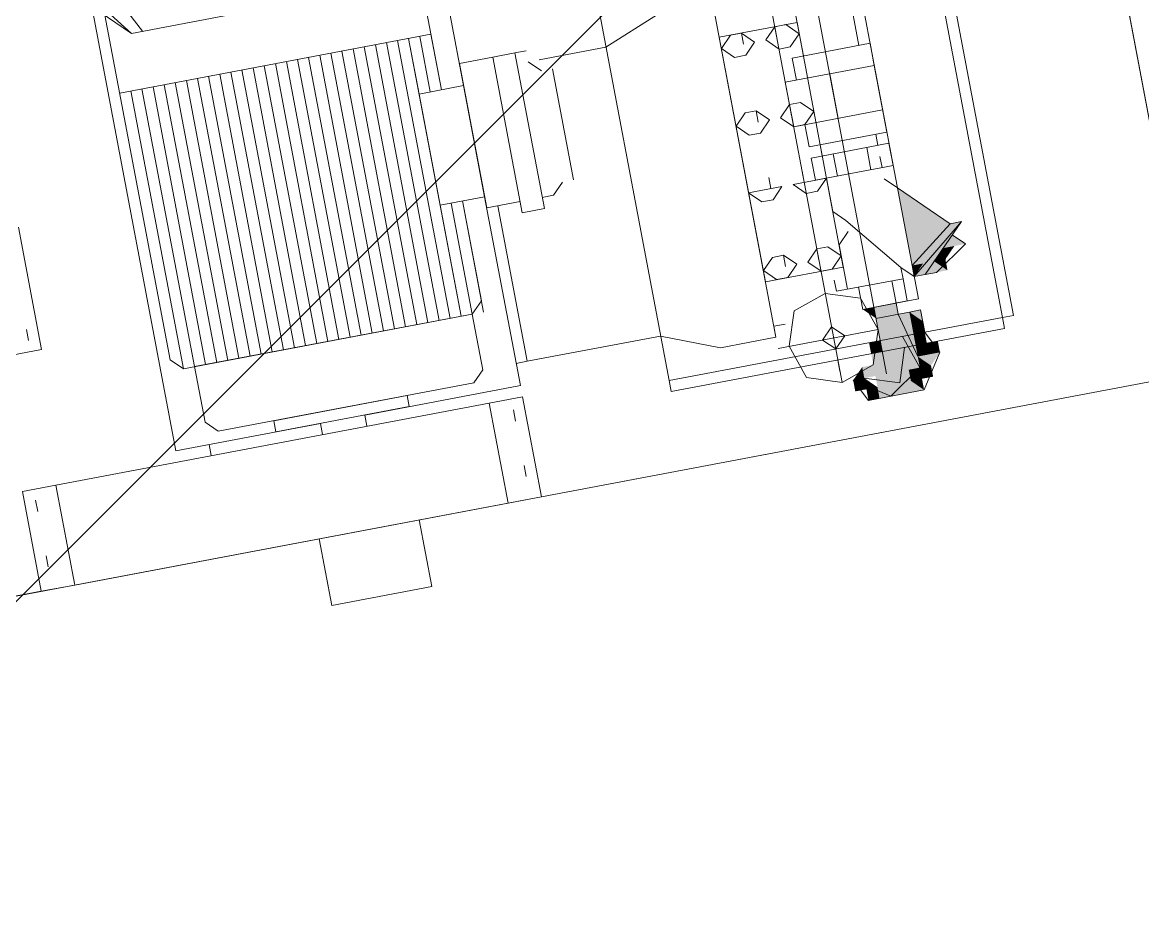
# Model space of a CAD drawing. Extents: x 407440 to 411585, y 6041728 to 6045069.
# Drawn here: x 410349.38 to 410355.07, y 6044227.86 to 6044232.43 of the extents above; entities that cross this region are included whole.
import ezdxf

# ---------------------------------------------------------------- set-up
doc = ezdxf.new("R2010")
doc.units = 0
doc.header["$LTSCALE"] = 5
doc.linetypes.add('foc-TIELINE', pattern=[1.875, 1.25, -0.625])
doc.layers.add('P-PROPOSED-EXISTING-H', color=59, linetype='Continuous')
doc.layers.add('T-TIE', color=201, linetype='foc-TIELINE')

# ---------------------------------------------------------------- blocks, each defined once
blk = doc.blocks.new('P-RIG-877')
at = {"layer": 'T-TIE', "linetype": 'ByBlock', "lineweight": 18}
for points in [[(4.6497, -30.4354), (4.6497, -27.5308), (3.8805, -27.5308), (3.9494, -27.5308), (4.6497, -27.5308), (4.6497, -28.2082), (4.5464, -28.2082), (4.5464, -28.2426), (4.5464, -28.6903), (4.6497, -28.6903), (4.6497, -28.2426), (4.6497, -28.2082)], [(3.892, -27.5308), (4.6497, -27.5308), (4.6497, -30.4354), (4.0297, -30.4354)], [(4.0642, -28.0589), (4.5578, -28.0589), (4.5578, -27.7145), (4.1101, -27.7145), (4.1101, -27.6112), (4.1101, -27.7145), (4.0642, -27.7489), (4.0642, -27.726)], [(4.1101, -28.0589), (4.0642, -28.0589), (4.5578, -28.0589), (4.5693, -28.0589), (4.5693, -27.7145), (4.5578, -27.7145), (4.5578, -27.703), (4.1101, -27.703), (4.0642, -27.726), (4.0527, -27.726)], [(4.5004, -27.8523), (4.5234, -27.8523), (4.5234, -27.8063), (4.5004, -27.8063), (4.489, -27.8063), (4.5004, -27.7948), (4.4545, -27.7374), (4.5004, -27.7834), (4.5004, -27.7948), (4.489, -27.7948), (4.4545, -27.7489), (4.4545, -27.7374), (4.4545, -27.7489), (4.4086, -27.7948), (4.3971, -27.8063)], [(4.5004, -27.7834), (4.5004, -27.7719), (4.4775, -27.7374), (4.466, -27.7489)], [(4.4775, -27.7604), (4.489, -27.7604)], [(4.5349, -27.8408), (4.5349, -27.8063), (4.5808, -27.7834), (4.6153, -27.8063), (4.6153, -27.8637), (4.5923, -27.8752), (4.6153, -27.8408), (4.5923, -27.8063), (4.5578, -27.8178)], [(4.5349, -27.9441), (4.1905, -27.9441), (4.1905, -27.7948), (4.5234, -27.7948), (4.5234, -27.8523), (4.5234, -27.8178), (4.5349, -27.8178), (4.5808, -27.8063)], [(4.2823, -27.7948), (4.2594, -27.7948), (4.2594, -27.8752), (4.2823, -27.8752)], [(4.3282, -27.7948), (4.3282, -27.8867), (4.2823, -27.8867), (4.2823, -27.7948), (4.3512, -27.7948), (4.3512, -27.8752), (4.3282, -27.8752)], [(4.5578, -27.7948), (4.5349, -27.7948), (4.5349, -27.8063)], [(4.179, -27.8063), (4.1905, -27.8063), (4.1905, -27.8178), (4.179, -27.8178), (4.1905, -27.8063), (4.2019, -27.8063), (4.2594, -27.8063)], [(4.3512, -27.8063), (4.3627, -27.8063)], [(4.3856, -27.8637), (4.4201, -27.8637), (4.4316, -27.8523), (4.489, -27.8063)], [(4.5004, -27.8063), (4.5004, -27.8752), (4.489, -27.8752)], [(4.3627, -27.8178), (4.3856, -27.8178)], [(4.5004, -27.8178), (4.5234, -27.8178)], [(4.5923, -27.8637), (4.6038, -27.8293), (4.5693, -27.8178)], [(4.5923, -27.8408), (4.1216, -27.8408), (4.1675, -27.8408), (4.1675, -27.8293)], [(4.2823, -27.8408), (4.3282, -27.8408)], [(4.5464, -27.9441), (4.5464, -27.8408)], [(4.1675, -27.8637), (4.179, -27.8637), (4.1905, -27.8637), (4.179, -27.8523), (4.1675, -27.8637), (4.179, -27.8637), (4.1905, -27.8637), (4.2019, -27.8637), (4.2594, -27.8637)], [(4.3627, -27.8523), (4.3856, -27.8523)], [(4.443, -27.8523), (4.4545, -27.8637), (4.5004, -27.8637)], [(4.4775, -27.8637), (4.2249, -27.8637)], [(4.3512, -27.8637), (4.3627, -27.8637)], [(4.5923, -27.8867), (4.1216, -27.8867)], [(4.2364, -27.8867), (4.2249, -27.8867)], [(4.3168, -27.8867), (4.3053, -27.8867)], [(4.3856, -27.8867), (4.3742, -27.8867)], [(4.466, -27.8867), (4.4545, -27.8867)], [(4.2364, -27.9211), (4.2249, -27.9211)], [(4.3168, -27.9211), (4.3053, -27.9211)], [(4.3856, -27.9211), (4.3742, -27.9211)], [(4.466, -27.9211), (4.4545, -27.9211)], [(4.5234, -27.9326), (4.5234, -27.9441), (4.5349, -27.9441), (4.5349, -28.0015), (4.5119, -28.0589), (4.5119, -28.1967), (4.3512, -28.1967)], [(4.1905, -27.9441), (4.1905, -28.0015), (4.2134, -28.0589), (4.2134, -28.1278)], [(4.3397, -28.1163), (4.2249, -28.1163)], [(4.2249, -28.1278), (4.2134, -28.1393)], [(4.3512, -28.1508), (4.3512, -28.1393), (4.3397, -28.1278)], [(4.2019, -28.1393), (4.2019, -28.1508)], [(4.2019, -28.1737), (4.2019, -28.1508), (4.3627, -28.1508), (4.3627, -28.1737), (4.2019, -28.1737), (4.2019, -28.2082), (4.3512, -28.2082), (4.3512, -28.1737)], [(4.5119, -28.1967), (4.5119, -28.2082)], [(4.0757, -28.2311), (4.0757, -28.2082), (4.2249, -28.2082)], [(4.2134, -28.2082), (4.2019, -28.2082)], [(4.5464, -28.3689), (4.5349, -28.3689), (4.5349, -28.2082), (4.3397, -28.2082)], [(4.5693, -28.2196), (4.5578, -28.2196)], [(4.6267, -28.2196), (4.6153, -28.2196)], [(4.0183, -28.3574), (4.0183, -28.2541), (4.0527, -28.2311), (4.2249, -28.2311), (4.1675, -28.2311), (4.1675, -28.5526)], [(4.3397, -28.2311), (4.4545, -28.2311), (4.3397, -28.2311), (4.443, -28.2311), (4.4545, -28.2426), (4.4545, -28.5411), (4.443, -28.5526), (4.0871, -28.5526)], [(4.2249, -28.2311), (4.1675, -28.2311)], [(4.2249, -28.2426), (4.1675, -28.2426)], [(4.4545, -28.2426), (4.3397, -28.2426)], [(4.2249, -28.2541), (4.1675, -28.2541), (4.4545, -28.2541), (4.3397, -28.2541)], [(4.4545, -28.2656), (4.1675, -28.2656)], [(4.4545, -28.277), (4.1675, -28.277)], [(4.4545, -28.2885), (4.1675, -28.2885)], [(4.4545, -28.3), (4.1675, -28.3)], [(4.4545, -28.3115), (4.1675, -28.3115)], [(4.4545, -28.323), (4.1675, -28.323)], [(4.6497, -28.3344), (4.7186, -28.3344)], [(4.6497, -28.4378), (4.7186, -28.4378), (4.7186, -28.3344), (4.7186, -28.4378)], [(4.4545, -28.3459), (4.1675, -28.3459)], [(4.4545, -28.3574), (4.1675, -28.3574), (4.4545, -28.3574)], [(4.4545, -28.3689), (4.1675, -28.3689), (4.4545, -28.3689)], [(4.4545, -28.4033), (4.1675, -28.4033), (4.4545, -28.4033)], [(4.5464, -28.4148), (4.5349, -28.4148), (4.5349, -28.5641), (4.0757, -28.5641)], [(4.4545, -28.4148), (4.1675, -28.4148)], [(4.0642, -28.5411), (4.0642, -28.5641), (4.1101, -28.5296), (4.1101, -28.4263), (4.1101, -28.5296), (4.0757, -28.5641), (4.0757, -28.587), (4.0642, -28.587)], [(4.4545, -28.4263), (4.1675, -28.4263), (4.4545, -28.4263)], [(4.4545, -28.4492), (4.1675, -28.4492)], [(4.4545, -28.4607), (4.1675, -28.4607)], [(4.4545, -28.4722), (4.1675, -28.4722)], [(4.4545, -28.4837), (4.1675, -28.4837)], [(4.4545, -28.4952), (4.1675, -28.4952)], [(4.4545, -28.5067), (4.1675, -28.5067)], [(4.1101, -28.5181), (4.0642, -28.5411), (4.0527, -28.5411)], [(4.4545, -28.5181), (4.1675, -28.5181)], [(4.1101, -28.5296), (4.1101, -28.5296)], [(4.4545, -28.5296), (4.1675, -28.5296), (4.4545, -28.5296)], [(4.5464, -28.5296), (4.5349, -28.5296)], [(4.4545, -28.5411), (4.1675, -28.5411), (4.4545, -28.5411)], [(4.6497, -29.8958), (4.6497, -29.9303), (4.6497, -30.378), (4.5464, -30.378), (4.5464, -29.9303), (4.5464, -29.8958), (4.6497, -29.8958), (4.6497, -28.7248), (4.5464, -28.7248), (4.5464, -28.6903), (4.6497, -28.6903), (4.6497, -28.7248)], [(4.5693, -28.7133), (4.5578, -28.7133)], [(4.6267, -28.7133), (4.6153, -28.7133)]]:
    blk.add_lwpolyline(points, dxfattribs=at)
for points in [[(4.3856, -27.8752), (4.3856, -27.7948), (4.3627, -27.7948), (4.3627, -27.8752)], [(4.3742, -27.8063), (4.3856, -27.8063)], [(4.5464, -27.8408), (4.5119, -27.8523), (4.5004, -27.8867), (4.5119, -27.9211), (4.5464, -27.9326), (4.5808, -27.9211), (4.5923, -27.8867), (4.5808, -27.8523)], [(4.4775, -27.8637), (4.2249, -27.8637), (4.2249, -27.9441), (4.4775, -27.9441)], [(4.2364, -27.8637), (4.2479, -27.8752), (4.2479, -27.8867), (4.2364, -27.8982), (4.2249, -27.8867), (4.2249, -27.8752)], [(4.3168, -27.8637), (4.3282, -27.8752), (4.3282, -27.8867), (4.3168, -27.8982), (4.3053, -27.8867), (4.3053, -27.8752)], [(4.3856, -27.8637), (4.3856, -27.8982), (4.3971, -27.8867), (4.3971, -27.8752)], [(4.466, -27.8637), (4.4545, -27.8752), (4.4545, -27.8867), (4.466, -27.8982), (4.4775, -27.8867), (4.4775, -27.8752)], [(4.5464, -27.8752), (4.5349, -27.8867), (4.5464, -27.8982), (4.5578, -27.8867)], [(4.5693, -27.8867), (4.5808, -27.8867)], [(4.2364, -27.9097), (4.2479, -27.9211), (4.2479, -27.9326), (4.2364, -27.9441), (4.2249, -27.9326), (4.2249, -27.9211)], [(4.3168, -27.9097), (4.3282, -27.9211), (4.3282, -27.9326), (4.3168, -27.9441), (4.3053, -27.9326), (4.3053, -27.9211)], [(4.3856, -27.9097), (4.3856, -27.9441), (4.3971, -27.9326), (4.3971, -27.9211)], [(4.466, -27.9097), (4.4545, -27.9211), (4.4545, -27.9326), (4.466, -27.9441), (4.4775, -27.9326), (4.4775, -27.9211)], [(4.3397, -28.2082), (4.2249, -28.2082), (4.2249, -28.2541), (4.3397, -28.2541)], [(4.5234, -28.5181), (4.5234, -28.2541), (4.5119, -28.2426), (4.4545, -28.2426), (4.4545, -28.5296), (4.5119, -28.5296)], [(4.6497, -28.2426), (4.5464, -28.2426)], [(4.5234, -28.4607), (4.5349, -28.4607), (4.5349, -28.323), (4.5234, -28.323)], [(4.1675, -28.3344), (4.4545, -28.3344)], [(4.1675, -28.3804), (4.4545, -28.3804)], [(4.1675, -28.3918), (4.4545, -28.3918)], [(4.1675, -28.4378), (4.4545, -28.4378)], [(4.4086, -28.7477), (4.4086, -28.6789), (4.2823, -28.6789), (4.4086, -28.6789)], [(4.3856, -28.6903), (4.3971, -28.6903)]]:
    blk.add_lwpolyline(points, close=True, dxfattribs=at)
at = {"layer": 'T-TIE', "linetype": 'ByBlock', "lineweight": 18, "transparency": 33554559}
for points in [[(4.4545, -27.7489), (4.4545, -27.7374), (4.5004, -27.7834)], [(4.4545, -27.7489), (4.4545, -27.7374), (4.489, -27.7834)], [(4.466, -27.7489), (4.4775, -27.7374), (4.4775, -27.7604)], [(4.4086, -27.7948), (4.4545, -27.7489), (4.4545, -27.7948)], [(4.4545, -27.7948), (4.4545, -27.7489), (4.489, -27.7834)], [(4.4545, -27.7489), (4.5004, -27.7834), (4.5004, -27.7948)], [(4.4545, -27.7489), (4.489, -27.7834), (4.489, -27.7948)], [(4.4775, -27.7604), (4.4775, -27.7489), (4.489, -27.7604)], [(4.4775, -27.7604), (4.489, -27.7604), (4.489, -27.7719)], [(4.489, -27.7719), (4.5004, -27.7604), (4.5004, -27.7834)], [(4.489, -27.7719), (4.489, -27.7604), (4.5004, -27.7604)], [(4.4545, -27.7948), (4.489, -27.7834), (4.489, -27.7948)], [(4.489, -27.7948), (4.489, -27.7834), (4.5004, -27.7948)], [(4.5693, -27.7948), (4.5808, -27.7834), (4.5808, -27.7948)], [(4.5693, -27.7948), (4.5693, -27.7834), (4.5808, -27.7834)], [(4.5808, -27.8063), (4.5808, -27.7834), (4.5923, -27.7948)], [(4.5349, -27.8063), (4.5464, -27.7948), (4.5464, -27.8063)], [(4.5349, -27.8063), (4.5349, -27.7948), (4.5578, -27.7948)], [(4.5464, -27.8063), (4.5578, -27.7948), (4.5578, -27.8063)], [(4.5464, -27.8063), (4.5464, -27.7948), (4.5578, -27.7948)], [(4.5578, -27.8063), (4.5693, -27.7948), (4.5693, -27.8063)], [(4.5578, -27.8063), (4.5578, -27.7948), (4.5693, -27.7948)], [(4.5693, -27.8063), (4.5808, -27.7948), (4.5808, -27.8063)], [(4.5693, -27.8063), (4.5693, -27.7948), (4.5808, -27.7948)], [(4.5808, -27.8063), (4.5923, -27.7948), (4.5923, -27.8063)], [(4.5923, -27.8063), (4.6038, -27.7948), (4.6038, -27.8063)], [(4.5923, -27.8063), (4.5923, -27.7948), (4.6038, -27.7948)], [(4.5349, -27.8408), (4.5464, -27.8063), (4.5464, -27.8408)], [(4.5349, -27.8408), (4.5349, -27.8063), (4.5464, -27.8063)], [(4.5464, -27.8408), (4.5578, -27.8063), (4.5578, -27.8408)], [(4.5464, -27.8408), (4.5464, -27.8063), (4.5578, -27.8063)], [(4.5578, -27.8408), (4.5693, -27.8063), (4.5693, -27.8408)], [(4.5578, -27.8408), (4.5578, -27.8063), (4.5693, -27.8063)], [(4.5693, -27.8523), (4.5808, -27.8063), (4.5808, -27.8523)], [(4.5693, -27.8523), (4.5693, -27.8063), (4.5808, -27.8063)], [(4.5808, -27.8637), (4.5923, -27.8063), (4.5923, -27.8637)], [(4.5808, -27.8637), (4.5808, -27.8063), (4.5923, -27.8063)], [(4.5923, -27.8178), (4.6038, -27.8063), (4.6038, -27.8178)], [(4.5923, -27.8178), (4.5923, -27.8063), (4.6038, -27.8063)], [(4.6038, -27.8178), (4.6153, -27.8063), (4.6153, -27.8293)], [(4.6038, -27.8178), (4.6038, -27.8063), (4.6153, -27.8063)], [(4.5234, -27.8408), (4.5349, -27.8178), (4.5349, -27.8408)], [(4.5234, -27.8408), (4.5234, -27.8178), (4.5349, -27.8178)], [(4.5923, -27.8523), (4.6038, -27.8178), (4.6038, -27.8523)], [(4.5923, -27.8523), (4.5923, -27.8178), (4.6038, -27.8178)], [(4.6038, -27.8523), (4.6038, -27.8178), (4.6153, -27.8293)], [(4.6038, -27.8523), (4.6153, -27.8293), (4.6153, -27.8523)], [(4.5234, -27.8523), (4.5234, -27.8408), (4.5349, -27.8408)], [(4.5578, -27.8523), (4.5693, -27.8408), (4.5693, -27.8523)], [(4.5578, -27.8523), (4.5578, -27.8408), (4.5693, -27.8408)], [(4.5923, -27.8637), (4.6038, -27.8523), (4.6038, -27.8637)], [(4.6038, -27.8637), (4.6153, -27.8523), (4.6153, -27.8637)], [(4.6038, -27.8637), (4.6038, -27.8523), (4.6153, -27.8523)], [(4.5808, -27.8637), (4.5923, -27.8637), (4.5923, -27.8752)], [(4.5923, -27.8752), (4.6038, -27.8637), (4.6038, -27.8752)], [(4.5923, -27.8752), (4.5923, -27.8637), (4.6038, -27.8637)]]:
    blk.add_solid(points, dxfattribs=at)

msp = doc.modelspace()

# ---------------------------------------------------------------- hatches: boundary and pattern name
at = {"layer": 'P-PROPOSED-EXISTING-H'}
h = msp.add_hatch(dxfattribs=at)
h.set_pattern_fill('ANSI31', color=256, scale=3.498392, style=0)
h.set_pattern_definition([(45, (-102.852, 2739.382), (-7.854113246, 7.854113246), [])])
edge = h.paths.add_edge_path()
edge.add_line((410849.5655, 6043843.7666), (410381.5806, 6043755.2579))
edge.add_line((410381.5806, 6043755.2579), (409934.7116, 6043670.7427))
edge.add_line((409934.7116, 6043670.7427), (409814.1057, 6044308.4396))
edge.add_line((409814.1057, 6044308.4396), (410263.9451, 6044377.3752))
edge.add_line((410263.9451, 6044377.3752), (410794.8504, 6044458.7336))
edge.add_line((410794.8504, 6044458.7336), (411169.2731, 6044565.4105))
edge.add_line((411169.2731, 6044565.4105), (411290.0016, 6043927.0651))
edge.add_line((411290.0016, 6043927.0651), (411039.0674, 6043879.6066))
edge.add_arc((410922.4027, 6043977.5543), 152.33, 241.435078, 319.984322, ccw=False)

# ---------------------------------------------------------------- block references
at = {"layer": 'T-TIE', "linetype": 'ByBlock', "xscale": 4.999999999955019, "yscale": 4.999999999955019, "zscale": 4.999999999955019, "rotation": 280.7096999997605}
msp.add_blockref('P-RIG-877', (410486.2804, 6044279.077), dxfattribs=at)

doc.saveas('drawing.dxf')
